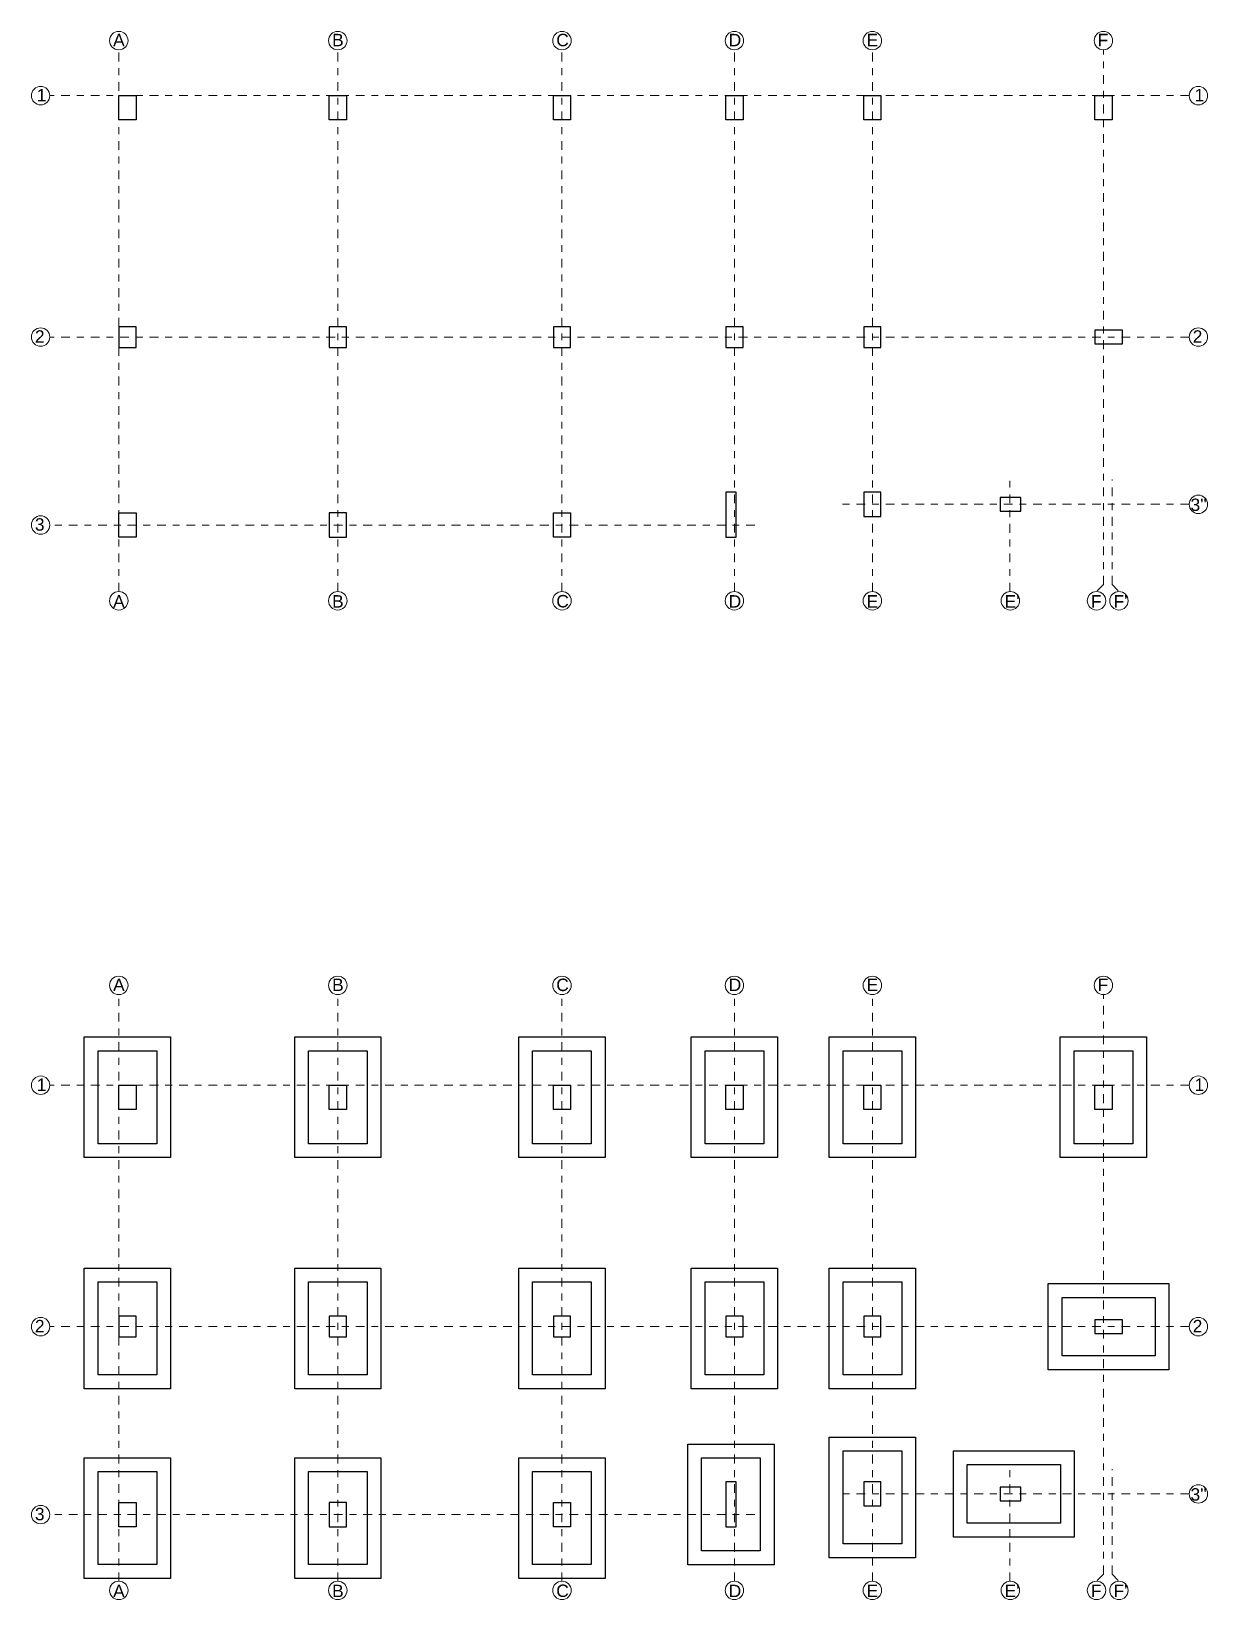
# Model space of a CAD drawing. Header units: millimetres. Extents: x 3790 to 7711, y 1449 to 3132.
# Drawn here: x 3789.94 to 3806.99, y 1489.35 to 1512.09 of the extents above; entities that cross this region are included whole.
import ezdxf

# ---------------------------------------------------------------- set-up
doc = ezdxf.new("R2010")
doc.units = ezdxf.units.MM
doc.linetypes.add('DASHDOTX2', pattern=[50.8, 25.4, -12.7, 0, -12.7])
for name, color, linetype, lineweight in [('EJES', 20, 'DASHDOTX2', 9), ('pluma 1', 1, 'Continuous', 9), ('pluma 2.5', 30, 'Continuous', 25), ('TEXTO', 7, 'Continuous', 9)]:
    doc.layers.add(name, color=color, linetype=linetype, lineweight=lineweight)
doc.styles.get("Standard").update_dxf_attribs({"font": 'arial.ttf'})

msp = doc.modelspace()

# ---------------------------------------------------------------- linework, layer by layer
at = {"layer": 'EJES', "ltscale": 0.005}
for p, q in [((3791.2038, 1503.9647), (3791.2038, 1511.8184)), ((3794.3788, 1503.9647), (3794.3788, 1511.8184)), ((3797.6288, 1503.9647), (3797.6288, 1511.8184)), ((3800.1288, 1503.9647), (3800.1288, 1511.8184)), ((3802.1288, 1503.9647), (3802.1288, 1511.8184)), ((3805.4788, 1504.0647), (3805.4788, 1511.8184)), ((3806.722, 1511.1544), (3790.2038, 1511.1544)), ((3806.722, 1507.6544), (3790.2038, 1507.6544)), ((3804.1205, 1503.9644), (3804.1205, 1505.5881)), ((3805.6038, 1504.0647), (3805.6038, 1505.5881)), ((3806.722, 1505.2294), (3801.6488, 1505.2294)), ((3800.426, 1504.9294), (3790.2038, 1504.9294)), ((3805.4788, 1504.0647), (3805.3788, 1503.9647)), ((3805.6038, 1504.0647), (3805.7038, 1503.9647)), ((3791.2038, 1489.6179), (3791.2038, 1498.1212)), ((3794.3788, 1489.6179), (3794.3788, 1498.1212)), ((3797.6288, 1489.6179), (3797.6288, 1498.1212)), ((3800.1288, 1489.6179), (3800.1288, 1498.1212)), ((3802.1288, 1489.6179), (3802.1288, 1498.1212)), ((3805.4788, 1489.7179), (3805.4788, 1498.1212)), ((3806.722, 1496.8077), (3790.2038, 1496.8077)), ((3806.722, 1493.3077), (3790.2038, 1493.3077)), ((3804.1205, 1489.6176), (3804.1205, 1491.2414)), ((3805.6038, 1489.7179), (3805.6038, 1491.2414)), ((3806.722, 1490.8827), (3801.6488, 1490.8827)), ((3800.426, 1490.5827), (3790.2038, 1490.5827)), ((3805.4788, 1489.7179), (3805.3788, 1489.6179)), ((3805.6038, 1489.7179), (3805.7038, 1489.6179))]:
    msp.add_line(p, q, dxfattribs=at)
at = {"layer": 'pluma 1'}
for centre in [(3791.2038, 1511.9523), (3794.3788, 1511.9523), (3797.6288, 1511.9523), (3800.1288, 1511.9523), (3802.1288, 1511.9523), (3805.4788, 1511.9523), (3790.0699, 1511.1544), (3806.8559, 1511.1544), (3790.0699, 1507.6544), (3806.8559, 1507.6544), (3806.8559, 1505.2294), (3790.0699, 1504.9294), (3791.2038, 1503.8308), (3794.3788, 1503.8308), (3797.6288, 1503.8308), (3800.1288, 1503.8308), (3802.1288, 1503.8308), (3804.1295, 1503.8308), (3805.3788, 1503.8308), (3805.7038, 1503.8308), (3791.2038, 1498.2551), (3794.3788, 1498.2551), (3797.6288, 1498.2551), (3800.1288, 1498.2551), (3802.1288, 1498.2551), (3805.4788, 1498.2551), (3790.0699, 1496.8077), (3806.8559, 1496.8077), (3790.0699, 1493.3077), (3806.8559, 1493.3077), (3806.8559, 1490.8827), (3790.0699, 1490.5827), (3791.2038, 1489.484), (3794.3788, 1489.484), (3797.6288, 1489.484), (3800.1288, 1489.484), (3802.1288, 1489.484), (3804.1295, 1489.484), (3805.3788, 1489.484), (3805.7038, 1489.484)]:
    msp.add_circle(centre, 0.1339, dxfattribs=at)
at = {"layer": 'pluma 2.5'}
for points in [[(3791.4538, 1510.8044), (3791.2038, 1510.8044), (3791.2038, 1511.1544), (3791.4538, 1511.1544)], [(3794.5038, 1510.8044), (3794.2538, 1510.8044), (3794.2538, 1511.1544), (3794.5038, 1511.1544)], [(3797.7538, 1510.8044), (3797.5038, 1510.8044), (3797.5038, 1511.1544), (3797.7538, 1511.1544)], [(3800.2538, 1510.8044), (3800.0038, 1510.8044), (3800.0038, 1511.1544), (3800.2538, 1511.1544)], [(3802.2538, 1510.8044), (3802.0038, 1510.8044), (3802.0038, 1511.1544), (3802.2538, 1511.1544)], [(3805.6038, 1510.8044), (3805.3538, 1510.8044), (3805.3538, 1511.1544), (3805.6038, 1511.1544)], [(3791.2038, 1507.5044), (3791.4538, 1507.5044), (3791.4538, 1507.8044), (3791.2038, 1507.8044)], [(3794.2538, 1507.5044), (3794.5038, 1507.5044), (3794.5038, 1507.8044), (3794.2538, 1507.8044)], [(3797.5038, 1507.5044), (3797.7538, 1507.5044), (3797.7538, 1507.8044), (3797.5038, 1507.8044)], [(3800.0038, 1507.5044), (3800.2538, 1507.5044), (3800.2538, 1507.8044), (3800.0038, 1507.8044)], [(3802.0038, 1507.5044), (3802.2538, 1507.5044), (3802.2538, 1507.8044), (3802.0038, 1507.8044)], [(3805.3538, 1507.5544), (3805.7538, 1507.5544), (3805.7538, 1507.7544), (3805.3538, 1507.7544)], [(3802.2538, 1505.4044), (3802.0038, 1505.4044), (3802.0038, 1505.0544), (3802.1038, 1505.0544), (3802.2538, 1505.0544)], [(3804.2795, 1505.3294), (3803.9795, 1505.3294), (3803.9795, 1505.1294), (3804.2795, 1505.1294)], [(3791.4538, 1504.7544), (3791.2038, 1504.7544), (3791.2038, 1505.1044), (3791.4538, 1505.1044)], [(3794.5038, 1505.1044), (3794.2538, 1505.1044), (3794.2538, 1504.7544), (3794.5038, 1504.7544)], [(3797.7538, 1504.7544), (3797.5038, 1504.7544), (3797.5038, 1505.1044), (3797.7538, 1505.1044)], [(3791.9538, 1495.7577), (3790.7038, 1495.7577), (3790.7038, 1497.5077), (3791.9538, 1497.5077)], [(3795.0038, 1495.7577), (3793.7538, 1495.7577), (3793.7538, 1497.5077), (3795.0038, 1497.5077)], [(3798.2538, 1495.7577), (3797.0038, 1495.7577), (3797.0038, 1497.5077), (3798.2538, 1497.5077)], [(3800.7538, 1495.7577), (3799.5038, 1495.7577), (3799.5038, 1497.5077), (3800.7538, 1497.5077)], [(3802.7538, 1495.7577), (3801.5038, 1495.7577), (3801.5038, 1497.5077), (3802.7538, 1497.5077)], [(3806.1038, 1495.7577), (3804.8538, 1495.7577), (3804.8538, 1497.5077), (3806.1038, 1497.5077)], [(3791.4538, 1496.4577), (3791.2038, 1496.4577), (3791.2038, 1496.8077), (3791.4538, 1496.8077)], [(3794.5038, 1496.4577), (3794.2538, 1496.4577), (3794.2538, 1496.8077), (3794.5038, 1496.8077)], [(3797.7538, 1496.4577), (3797.5038, 1496.4577), (3797.5038, 1496.8077), (3797.7538, 1496.8077)], [(3800.2538, 1496.4577), (3800.0038, 1496.4577), (3800.0038, 1496.8077), (3800.2538, 1496.8077)], [(3802.2538, 1496.4577), (3802.0038, 1496.4577), (3802.0038, 1496.8077), (3802.2538, 1496.8077)], [(3805.6038, 1496.4577), (3805.3538, 1496.4577), (3805.3538, 1496.8077), (3805.6038, 1496.8077)], [(3791.9538, 1492.4077), (3790.7038, 1492.4077), (3790.7038, 1494.1577), (3791.9538, 1494.1577)], [(3795.0038, 1492.4077), (3793.7538, 1492.4077), (3793.7538, 1494.1577), (3795.0038, 1494.1577)], [(3798.2538, 1492.4077), (3797.0038, 1492.4077), (3797.0038, 1494.1577), (3798.2538, 1494.1577)], [(3800.7538, 1492.4077), (3799.5038, 1492.4077), (3799.5038, 1494.1577), (3800.7538, 1494.1577)], [(3802.7538, 1492.4077), (3801.5038, 1492.4077), (3801.5038, 1494.1577), (3802.7538, 1494.1577)], [(3804.6788, 1492.6827), (3804.6788, 1493.9327), (3806.4288, 1493.9327), (3806.4288, 1492.6827)], [(3791.2038, 1493.1577), (3791.4538, 1493.1577), (3791.4538, 1493.4577), (3791.2038, 1493.4577)], [(3794.2538, 1493.1577), (3794.5038, 1493.1577), (3794.5038, 1493.4577), (3794.2538, 1493.4577)], [(3797.5038, 1493.1577), (3797.7538, 1493.1577), (3797.7538, 1493.4577), (3797.5038, 1493.4577)], [(3800.0038, 1493.1577), (3800.2538, 1493.1577), (3800.2538, 1493.4577), (3800.0038, 1493.4577)], [(3802.0038, 1493.1577), (3802.2538, 1493.1577), (3802.2538, 1493.4577), (3802.0038, 1493.4577)], [(3805.3538, 1493.2077), (3805.7538, 1493.2077), (3805.7538, 1493.4077), (3805.3538, 1493.4077)], [(3800.7038, 1489.8564), (3799.4538, 1489.8564), (3799.4538, 1491.6064), (3800.7038, 1491.6064)], [(3802.7538, 1489.9577), (3801.5038, 1489.9577), (3801.5038, 1491.7077), (3802.7538, 1491.7077)], [(3803.3045, 1490.2577), (3803.3045, 1491.5077), (3805.0545, 1491.5077), (3805.0545, 1490.2577)], [(3791.9538, 1489.6577), (3790.7038, 1489.6577), (3790.7038, 1491.4077), (3791.9538, 1491.4077)], [(3795.0038, 1489.6577), (3793.7538, 1489.6577), (3793.7538, 1491.4077), (3795.0038, 1491.4077)], [(3798.2538, 1489.6577), (3797.0038, 1489.6577), (3797.0038, 1491.4077), (3798.2538, 1491.4077)], [(3802.2538, 1491.0577), (3802.0038, 1491.0577), (3802.0038, 1490.7077), (3802.1038, 1490.7077), (3802.2538, 1490.7077)], [(3804.2795, 1490.9827), (3803.9795, 1490.9827), (3803.9795, 1490.7827), (3804.2795, 1490.7827)], [(3791.4538, 1490.4077), (3791.2038, 1490.4077), (3791.2038, 1490.7577), (3791.4538, 1490.7577)], [(3794.5038, 1490.7577), (3794.2538, 1490.7577), (3794.2538, 1490.4077), (3794.5038, 1490.4077)], [(3797.7538, 1490.4077), (3797.5038, 1490.4077), (3797.5038, 1490.7577), (3797.7538, 1490.7577)]]:
    msp.add_lwpolyline(points, close=True, dxfattribs=at)
for points in [[(3800.0038, 1504.7544), (3800.1538, 1504.7544), (3800.1538, 1505.4044), (3800.0038, 1505.4044), (3800.0038, 1504.7544)], [(3800.0038, 1490.4077), (3800.1538, 1490.4077), (3800.1538, 1491.0577), (3800.0038, 1491.0577), (3800.0038, 1490.4077)]]:
    msp.add_lwpolyline(points, dxfattribs=at)
at = {"layer": 'pluma 2.5', "color": 0}
for points in [[(3791.7538, 1495.9577), (3790.9038, 1495.9577), (3790.9038, 1497.3077), (3791.7538, 1497.3077)], [(3794.8038, 1495.9577), (3793.9538, 1495.9577), (3793.9538, 1497.3077), (3794.8038, 1497.3077)], [(3798.0538, 1495.9577), (3797.2038, 1495.9577), (3797.2038, 1497.3077), (3798.0538, 1497.3077)], [(3800.5538, 1495.9577), (3799.7038, 1495.9577), (3799.7038, 1497.3077), (3800.5538, 1497.3077)], [(3802.5538, 1495.9577), (3801.7038, 1495.9577), (3801.7038, 1497.3077), (3802.5538, 1497.3077)], [(3805.9038, 1495.9577), (3805.0538, 1495.9577), (3805.0538, 1497.3077), (3805.9038, 1497.3077)], [(3791.7538, 1492.6077), (3790.9038, 1492.6077), (3790.9038, 1493.9577), (3791.7538, 1493.9577)], [(3794.8038, 1492.6077), (3793.9538, 1492.6077), (3793.9538, 1493.9577), (3794.8038, 1493.9577)], [(3798.0538, 1492.6077), (3797.2038, 1492.6077), (3797.2038, 1493.9577), (3798.0538, 1493.9577)], [(3800.5538, 1492.6077), (3799.7038, 1492.6077), (3799.7038, 1493.9577), (3800.5538, 1493.9577)], [(3802.5538, 1492.6077), (3801.7038, 1492.6077), (3801.7038, 1493.9577), (3802.5538, 1493.9577)], [(3804.8788, 1492.8827), (3804.8788, 1493.7327), (3806.2288, 1493.7327), (3806.2288, 1492.8827)], [(3802.5538, 1490.1577), (3801.7038, 1490.1577), (3801.7038, 1491.5077), (3802.5538, 1491.5077)], [(3800.5038, 1490.0564), (3799.6538, 1490.0564), (3799.6538, 1491.4064), (3800.5038, 1491.4064)], [(3803.5045, 1490.4577), (3803.5045, 1491.3077), (3804.8545, 1491.3077), (3804.8545, 1490.4577)], [(3791.7538, 1489.8577), (3790.9038, 1489.8577), (3790.9038, 1491.2077), (3791.7538, 1491.2077)], [(3794.8038, 1489.8577), (3793.9538, 1489.8577), (3793.9538, 1491.2077), (3794.8038, 1491.2077)], [(3798.0538, 1489.8577), (3797.2038, 1489.8577), (3797.2038, 1491.2077), (3798.0538, 1491.2077)]]:
    msp.add_lwpolyline(points, close=True, dxfattribs=at)

# ---------------------------------------------------------------- texts
at = {"layer": 'TEXTO', "color": 5, "char_height": 0.18, "width": 2.597734}
for s, insert, attachment_point in [('{\\C7;A}', (3791.1214, 1512.0505), 1), ('{\\C7;B}', (3794.2964, 1512.0505), 1), ('{\\fArial|b0|i0|c0|p34;\\C7;C}', (3797.5464, 1512.0505), 1), ('{\\C7;D}', (3800.0464, 1512.0505), 1), ('{\\C7;E}', (3802.0464, 1512.0505), 1), ('{\\C7;F}', (3805.3964, 1512.0505), 1), ('{\\C7;1}', (3790.0145, 1511.2526), 1), ('{\\C7;1}', (3806.8004, 1511.2526), 1), ('{\\C7;2}', (3789.9875, 1507.7526), 1), ('{\\C7;2}', (3806.7735, 1507.7526), 1), ("{\\C7;3''}", (3806.742, 1505.3128), 1), ('{\\C7;3}', (3789.9875, 1505.0276), 1), ('{\\C7;A}', (3791.1214, 1503.7326), 7), ('{\\C7;B}', (3794.2964, 1503.7326), 7), ('{\\fArial|b0|i0|c0|p34;\\C7;C}', (3797.5464, 1503.7326), 7), ('{\\C7;D}', (3800.0464, 1503.7326), 7), ('{\\C7;E}', (3802.0464, 1503.7326), 7), ("{\\C7;E'}", (3804.0471, 1503.7326), 7), ('{\\C7;F}', (3805.2964, 1503.7326), 7), ("{\\C7;F'}", (3805.6263, 1503.7326), 7), ('{\\C7;A}', (3791.1214, 1498.3532), 1), ('{\\C7;B}', (3794.2964, 1498.3532), 1), ('{\\fArial|b0|i0|c0|p34;\\C7;C}', (3797.5464, 1498.3532), 1), ('{\\C7;D}', (3800.0464, 1498.3532), 1), ('{\\C7;E}', (3802.0464, 1498.3532), 1), ('{\\C7;F}', (3805.3964, 1498.3532), 1), ('{\\C7;1}', (3790.0145, 1496.9058), 1), ('{\\C7;1}', (3806.8004, 1496.9058), 1), ('{\\C7;2}', (3789.9875, 1493.4058), 1), ('{\\C7;2}', (3806.7735, 1493.4058), 1), ("{\\C7;3''}", (3806.742, 1490.9661), 1), ('{\\C7;3}', (3789.9875, 1490.6808), 1), ('{\\C7;A}', (3791.1214, 1489.3859), 7), ('{\\C7;B}', (3794.2964, 1489.3859), 7), ('{\\fArial|b0|i0|c0|p34;\\C7;C}', (3797.5464, 1489.3859), 7), ('{\\C7;D}', (3800.0464, 1489.3859), 7), ('{\\C7;E}', (3802.0464, 1489.3859), 7), ("{\\C7;E'}", (3804.0471, 1489.3859), 7), ('{\\C7;F}', (3805.2964, 1489.3859), 7), ("{\\C7;F'}", (3805.6263, 1489.3859), 7)]:
    msp.add_mtext(s, dxfattribs=dict(at, insert=insert, attachment_point=attachment_point))

doc.saveas('drawing.dxf')
